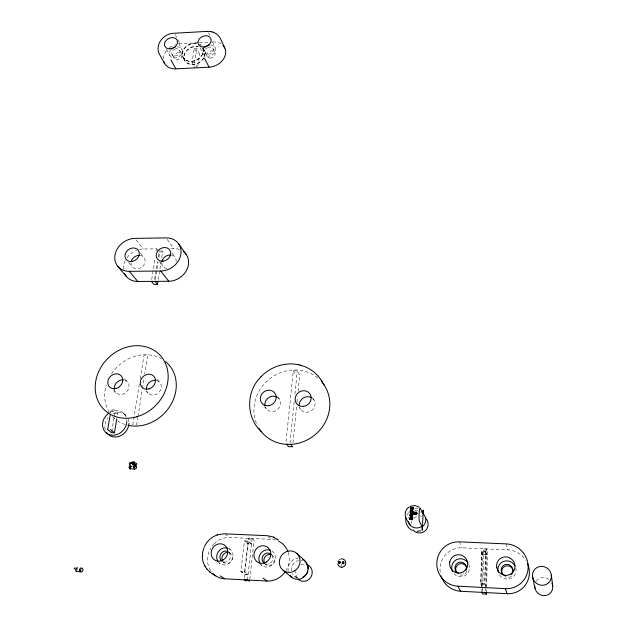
<?xml version="1.0" encoding="UTF-8"?>
<svg xmlns="http://www.w3.org/2000/svg" width="627" height="627" viewBox="0 0 627 627"><rect width="100%" height="100%" fill="white"/><g stroke="black" fill="none" stroke-linecap="round" stroke-linejoin="round"><path stroke-width="0.47" stroke-dasharray="3.13 2.35" d="M482.688 590.987L482.79 587.076M482.814 586.096L483.738 550.843L482.994 548.868L486.771 549.04L487.485 551.008L486.458 592.209M485.823 586.558L484.742 584.011L485.557 551.909L481.732 551.736L480.87 583.815L481.998 586.363M485.572 585.822L484.843 584.113L485.666 551.776L481.614 551.588L480.744 583.902L481.881 586.472L482.727 554.487L481.614 551.588M485.721 590.775L485.784 588.244M481.732 551.736L482.845 554.605L486.623 554.777L486.771 549.04M485.941 586.684L486.74 554.668L485.666 551.776M481.842 592.256L481.936 588.886M482.845 554.605L482.994 548.868M199.668 54.196L196.792 48.122L194.315 48.255L192.011 62.637L194.911 68.202M341.253 566.212L341.394 564.402M292.974 442.881L296.634 405.982M297.018 402.095L297.598 396.264M298.084 391.413L299.706 374.734L297.253 370.925L293.279 370.878L285.888 443.36M294.149 401.876L289.972 443.461L287.519 443.399M294.925 394.132L297.253 370.925M249.805 579.403L254.1 540.356L252.101 538.601L248.66 538.444L244.138 578.776M247.532 579.897L252.101 538.601M248.151 574.293L244.663 574.113L241.034 571.55L244.554 571.722L248.245 574.41L244.546 574.214L240.886 571.636L244.373 540.913L248.065 541.077L251.615 543.962L247.955 543.797M248.065 541.077L244.624 571.824L240.886 571.636M197.74 66.423L199.684 54.094M197.38 68.084L194.495 62.512L196.792 48.122M132.767 425.067L139.437 383.583M140.213 378.763L143.936 355.611L147.659 355.642L144.735 373.982M158.2 279.571L160.951 262.407M161.711 257.642L162.628 251.921L161.46 250.353M136.584 425.153L137.815 417.425M137.964 416.461L142.274 389.43M142.431 388.466L143.967 378.81M151.703 279.462L155.128 258.41M156.374 250.753L156.687 248.841L143.222 249.021A18.089 15.119 -36.4 0 0 139.382 249.483M154.579 279.595L157.502 261.49M158.278 256.733L159.046 251.968L162.628 251.921M155.347 279.438L158.122 262.196M158.897 257.407L159.979 250.706M117.429 414.972L117.743 413.099L113.981 409.878L111.057 409.792L110.579 412.605M111.731 431.76L114.09 417.723M114.247 416.783L114.882 413.044L111.144 409.846M406.86 515.151L409.345 511.695M414.902 508.779L418.428 508.615M178.758 43.851A15.166 11.788 -27.3 0 1 180.012 43.733L198.398 42.73M199.362 42.675L210.978 42.04M192.011 62.637L194.495 62.512M170.936 248.645L173.836 248.613A18.159 15.338 -35.1 0 1 179.502 249.507M114.882 413.044L117.743 413.099M214.113 543.836A21.114 19.241 -60.7 0 1 229.592 537.488L271.358 539.345A21.193 19.656 -62.3 0 1 275.088 539.894M440.201 572.106A21.796 21.381 68 0 1 462.107 547.826L507.862 549.863A22.219 21.53 50.9 0 1 525.097 559.284M483.738 550.843L487.485 551.008M244.491 541.054L247.978 541.211L251.498 544.064L248.049 543.907L244.373 540.913M482.727 554.487L486.74 554.668M480.87 583.815L484.742 584.011M480.744 583.902L484.843 584.113M218.408 562.584L219.983 563.665M221.887 561.181L224.145 562.756M228.471 551.987L230.422 553.429M228.636 548.241L230.164 549.385M260.581 564.433L261.984 565.515M225.226 534.086L229.592 537.488M264.116 563.211L265.887 564.598M248.66 538.444L250.651 540.09M294.463 576.111L297.378 578.502M112.57 416.83L114.733 418.656A38.255 33.066 -44.4 0 1 113.213 417.221M123.339 413.099L125.486 414.964M268.129 536.5L271.358 539.345M113.416 390.449L116.301 393.043M124.491 378.943L127.297 381.608M146.232 391.358L148.254 393.317M156.828 379.319L159.454 381.992M128.488 262.313L132.093 266.671M140.456 253.018L143.959 257.446M264.688 406.805L266.397 408.992M136.114 239.898L143.222 249.021M159.462 261.71L163.075 266.42M156.687 248.841L158.451 251.184M277.651 396.891L279.289 399.125M171.861 252.885L175.129 257.344M167.182 239.42L173.836 248.613M299.048 407.119L300.584 409.321M293.279 370.878L295.74 374.64M312.52 397.777L313.978 400.026M166.351 49.016L169.964 55.638M172.057 54.478L174.141 58.319M179.675 50.254L181.814 54.298A4.334 3.37 -27.3 0 1 177.253 59.816A4.334 3.37 -27.3 0 1 174.721 54.557A4.334 3.37 -27.3 0 1 181.814 54.298M183.06 57.135L184.91 60.631M183.013 57.433L184.667 60.553M175.223 34.587L177.402 38.749M177.833 39.579L180.012 43.733M178.86 43.537L181.924 49.376M194.315 48.255L197.176 53.891M200.076 47.754L202.999 53.608M203.485 48.812L204.269 50.395M203.015 48.255L204.151 50.552M205.162 52.543L207.082 56.414M213.023 48.663L214.904 52.558M208.485 32.698L209.692 35.222M212.357 41.703L215.186 47.597M459.395 541.853L462.107 547.826M485.557 551.909L486.623 554.777M506.161 543.883L507.862 549.863M110.031 412.401A13.089 11.262 -47.5 0 1 126.137 417.174M126.685 419.314A13.089 11.262 -47.5 0 1 126.811 420.819M112.931 413.891A13.026 11.223 -47.6 0 1 127.32 417.096M128.269 419.024A13.026 11.223 -47.6 0 1 128.95 422.653M105.218 429.652A13.026 11.223 -47.6 0 1 107.938 417.935M202.513 48.444A10.871 8.48 -26.6 0 1 204.088 57.073M203.822 57.629A10.871 8.48 -26.6 0 1 190.091 64.158A10.871 8.48 -26.6 0 1 184.84 53.522A10.871 8.48 -26.6 0 1 198.351 46.547M203.03 48.483A10.91 8.496 -26.6 0 1 193.202 61.14A10.91 8.496 -26.6 0 1 182.551 52.55A10.91 8.496 -26.6 0 1 196.815 43.475M199.613 44.431A10.91 8.496 -26.6 0 1 200.099 44.713M200.562 45.034A10.91 8.496 -26.6 0 1 200.993 45.379M210.758 45.003A6.795 5.306 -25.9 0 1 215.21 51.555A6.795 5.306 -25.9 0 1 206.15 56.022A6.795 5.306 -25.9 0 1 203.61 48.53M207.819 47.425A4.381 3.425 -25.9 0 1 213.258 50.458A4.381 3.425 -25.9 0 1 206.659 53.914A4.381 3.425 -25.9 0 1 207.09 47.809M163.435 58.703A15.166 11.788 -27.3 0 1 166.907 50.238M169.502 47.762A15.166 11.788 -27.3 0 1 174.753 44.838M175.246 44.666A15.166 11.788 -27.3 0 1 175.497 44.588M212.914 41.938A15.267 11.952 -25.9 0 1 221.809 44.352M177.198 46.79A6.748 5.235 -27.3 0 1 181.979 53.083A6.748 5.235 -27.3 0 1 172.997 57.786A6.748 5.235 -27.3 0 1 170.489 50.301M174.659 49.204A4.358 3.378 -27.3 0 1 180.027 51.923A4.358 3.378 -27.3 0 1 174.016 55.858A4.358 3.378 -27.3 0 1 173.076 50.246M173.279 50.066A4.358 3.378 -27.3 0 1 174.416 49.321M202.983 48.647A11.043 8.613 -26.6 0 1 204.151 57.292M203.712 58.131A11.043 8.613 -26.6 0 1 189.715 64.228A11.043 8.613 -26.6 0 1 184.738 53.397A11.043 8.613 -26.6 0 1 198.32 46.382M203.195 48.498A11.09 8.629 -26.6 0 1 193.045 61.203A11.09 8.629 -26.6 0 1 182.339 52.449A11.09 8.629 -26.6 0 1 196.729 43.216M199.841 44.29A11.09 8.629 -26.6 0 1 200.326 44.595M200.562 44.76A11.09 8.629 -26.6 0 1 201.416 45.481M536.218 581.237A9.264 8.841 48.2 0 1 549.597 579.92M468.792 564.371A9.06 8.896 68.2 0 1 453.431 573.086M515.809 568.133A9.24 8.958 50.5 0 1 499.225 574.497M525.747 560.24A22.219 21.53 50.9 0 1 525.959 560.569M461.652 573.721A5.839 5.737 68.1 0 1 460.931 573.791M463.674 572.976A5.839 5.737 68.1 0 1 463.032 573.313M466.786 571.33A5.815 5.698 68 0 1 458.846 574.544M511.397 576.072A5.925 5.745 50.9 0 1 504.915 576.793M140.103 255.393A7.516 6.27 -36.4 0 1 144.947 262.486A7.516 6.27 -36.4 0 1 136.811 268.811A7.516 6.27 -36.4 0 1 130.972 262.486M171.774 255.158A7.548 6.364 -35 0 1 176.093 261.647M167.033 268.474A7.548 6.364 -35 0 1 161.813 262.642M123.488 268.944A18.089 15.119 -36.4 0 1 125.384 260.315M126.975 257.721A18.089 15.119 -36.4 0 1 136.459 250.377M125.126 424.518A38.255 33.066 -44.4 0 1 118.088 421.179M109.333 412.307A38.255 33.066 -44.4 0 1 106.261 384.939M111.551 373.755A38.255 33.066 -44.4 0 1 161.562 358.801M124.726 380.08A7.939 6.803 -44.7 0 1 126.427 392.047A7.939 6.803 -44.7 0 1 114.498 390.151M156.813 380.487A7.963 6.921 -43.8 0 1 158.999 392.314A7.963 6.921 -43.8 0 1 146.828 391.13M411.202 523.467A8.582 8.488 -57.2 0 1 412.19 520.41M413.82 518.286A8.582 8.488 -57.2 0 1 417.511 516.201M420.153 515.919A8.582 8.488 -57.2 0 1 421.728 516.146M408.161 518.325A8.723 8.621 -52.3 0 1 408.373 517.251M414.588 510.942A8.723 8.621 -52.3 0 1 417.809 510.691M414.439 511.765A8.707 8.606 -52.9 0 1 415.482 511.483M420.27 511.867A8.707 8.606 -52.9 0 1 420.772 512.071M256.427 423.303A39.14 36.013 -38.4 0 1 271.052 377.799A39.14 36.013 -38.4 0 1 318.461 378.567M277.259 397.228A8.12 7.414 -39.6 0 1 277.377 409.658A8.12 7.414 -39.6 0 1 265.268 406.954M312.755 398.592A8.151 7.54 -36.8 0 1 311.423 410.716A8.151 7.54 -36.8 0 1 299.682 407.652M297.394 578.219A8.707 8.182 -66.1 0 1 295.952 571.119M300.795 564.935A8.707 8.182 -66.1 0 1 305.866 564.245M297.762 577.624A8.833 8.292 -65.2 0 1 292.425 573.721M291.406 570.68A8.833 8.292 -65.2 0 1 298.491 560.452M301.109 560.35A8.833 8.292 -65.2 0 1 302.629 560.703M288.208 571.448A10.596 9.938 -65 0 1 297.864 558.375M228.894 548.578A8.778 7.994 -60.4 0 1 231.308 561.173A8.778 7.994 -60.4 0 1 218.839 562.678M271.961 551.015A8.817 8.167 -61.9 0 1 273.356 563.845A8.817 8.167 -61.9 0 1 260.863 564.457M288.271 552.434A21.193 19.656 -62.3 0 1 286.069 570.429M275.425 539.98A21.193 19.656 -62.3 0 1 275.755 540.074M211.142 571.416A21.114 19.241 -60.7 0 1 210.758 570.852M210.57 570.562A21.114 19.241 -60.7 0 1 210.774 548.155M211.989 546.329A21.114 19.241 -60.7 0 1 212.428 545.749M212.663 545.459A21.114 19.241 -60.7 0 1 213.125 544.902M213.368 544.628A21.114 19.241 -60.7 0 1 213.862 544.095M228.996 552.701A5.627 5.134 -60.7 0 1 231.465 560.797A5.627 5.134 -60.7 0 1 223.165 561.91M271.985 555.122A5.651 5.243 -62.2 0 1 273.497 563.093A5.651 5.243 -62.2 0 1 265.636 564.394M228.965 552.411A5.659 5.157 -60.5 0 1 229.607 559.237A5.659 5.157 -60.5 0 1 223.322 561.917M271.938 555.256A5.682 5.267 -62 0 1 271.663 561.839A5.682 5.267 -62 0 1 265.574 563.979M210.108 58.107A4.358 3.417 -25.9 0 0 214.998 52.754A4.358 3.417 -25.9 0 0 207.89 52.621A4.358 3.417 -25.9 0 0 210.108 58.107"/><path stroke-width="0.94" d="M202.341 556.502L202.67 552.089L203.987 547.559M409.862 519.477L409.901 518.866L411.132 518.255C409.157 516.977 410.074 516.914 412.597 517.087L412.433 519.289L411.602 519.407L410.975 518.458L409.76 519.305L411.155 518.772M486.411 594.13L485.682 592.46L481.842 592.256L482.61 593.926L486.411 594.13L486.458 592.209M411.375 517.565C411.461 520.151 412.691 516.507 411.578 517.902L412.119 518.89L412.135 517.573M422.292 530.05L423.249 510.362M413.389 512.721L413.326 513.881L416.218 513.991L416.187 514.642L417.48 513.458L416.312 512.181L416.508 513.239L413.389 512.721L416.281 512.831M416.508 513.239L416.312 512.181M412.597 517.087C413.107 518.231 411.641 520.23 410.975 518.458M413.146 507.478C412.362 514.085 406.954 505.213 413.311 507.768L413.138 509.414M416.218 513.991L416.446 514.399L413.554 514.289L413.616 513.129M302.716 559.315A10.596 9.938 -65 0 1 308.116 568.744L307.692 571.362A10.596 9.938 -65 0 1 299.816 579.058A10.596 9.938 -65 0 1 290.011 575.523M410.395 507.486L410.442 508.716A1.693 1.669 -45 0 0 410.591 509.492L411.437 510.213L412.856 509.861M411.132 518.255L410.944 517.534M412.644 507.925C412.01 511.632 409.031 506.232 412.832 508.254C413.185 510.488 410.176 509.806 410.771 507.909M132.516 463.055A0.807 0.705 -50.5 0 0 133.057 463.925A0.807 0.705 -50.5 0 0 133.974 463.228L133.99 463.032M413.115 512.447C413.742 509.437 408.639 510.707 410.552 513.121M412.527 515.449L412.425 515.841A0.925 0.909 -49.9 0 1 412.041 516.186M133.974 463.228L133.966 463.243A0.972 0.846 -50.5 0 1 132.869 464.09A0.972 0.846 -50.5 0 1 132.226 463.039M410.497 515.159L410.473 515.582A0.925 0.909 -50 0 0 410.873 516.209C412.879 517.322 413.569 513.45 411.351 513.544C408.796 513.419 409.854 517.714 412.096 516.334M410.677 511.836L410.654 512.251A0.925 0.909 -47.5 0 0 411.053 512.878C413.052 513.991 413.749 510.127 411.531 510.213C408.976 510.096 410.034 514.383 412.268 513.004M132.94 464.85L133.057 464.145L132.571 464.129L133.175 464.231L133.065 464.936M151.389 281.374L153.811 284.36L157.44 284.337L157.894 281.476M129.452 464.826L129.444 464.035C130.824 464.568 129.977 461.206 129.93 464.043M405.982 517.855C404.94 522.808 407.628 528.263 412.284 530.332M107.773 429.628L111.575 432.693L114.451 432.763L116.802 418.718M107.719 429.409L110.258 414.471M259.453 378.387C245.76 393.137 246.427 418.123 261.404 431.752M412.213 515.48L412.307 514.869A0.925 0.909 -49.7 0 0 411.915 514.25L410.756 514.203A0.925 0.909 -49.8 0 0 410.285 514.853L410.262 515.214A0.925 0.909 -49.8 0 0 410.661 515.841L411.829 515.888M204.394 546.626L206.557 542.888L209.379 539.643M409.188 506.882C405.136 509.383 403.906 515.261 406.531 519.211M134.907 467.374L135.126 466.825M261.036 376.67C270.409 366.85 284.823 361.912 298.193 364.671M259.413 378.442L261.067 376.631M209.857 539.212L213.329 536.665L217.271 534.87M422.214 526.923L422.645 526.578A8.707 8.606 -52.9 0 0 423.39 513.936L423.006 513.56M409.76 519.305L409.752 518.623L410.928 517.918M412.3 516.703C408.396 518.145 410.685 511.373 412.903 514.853M410.136 506.342L414.941 505.519L419.032 507.078M411.14 511.248L412.3 511.287M217.444 534.815L224.239 533.804L267.588 535.717L273.145 536.994L278.31 539.988M217.122 534.925L217.608 534.76M420.639 530.763L417.12 531.367M412.213 513.497L410.998 513.45M224.85 48.083L220.539 38.866C218.267 33.772 212.482 30.927 207.043 31.381L173.679 33.286C163.6 33.427 154.25 44.995 159.619 54.541L164.619 63.507M163.718 61.211A15.166 11.788 -27.3 0 0 165.967 65.341L166.108 65.49A15.166 11.788 -27.3 0 0 175.819 68.837L209.057 67.183A15.267 11.952 -25.9 0 0 219.779 63.092L219.983 62.927A15.267 11.952 -25.9 0 0 224.137 46.806M207.043 31.381L207.466 31.366M411.351 514.446L412.127 514.61A0.925 0.909 -49.9 0 1 412.464 515.049M129.256 271.303L160.786 271.021A18.504 15.534 -34.9 0 0 180.882 254.241A18.504 15.534 -34.9 0 0 166.077 237.892L134.93 238.378A18.434 15.307 -36.2 0 0 114.984 255.048A18.434 15.307 -36.2 0 0 129.256 271.303L137.768 281.468L168.757 281.257A18.159 15.338 -35.1 0 0 186.415 270.598A18.159 15.338 -35.1 0 0 184.604 252.61M288.655 446.667L292.582 446.769M130.126 462.797L131.889 462.851M130.244 462.891L132.007 462.945M130.048 464.137L129.444 464.035M130.087 468.62L134.499 469.145A1.991 1.74 -50.8 0 0 136.615 467.303A1.991 1.74 -50.8 0 0 135.095 465.352L134.57 464.944M410.497 507.666L413.311 507.768M409.98 517.338L412.801 517.447M411.578 517.902L412.347 517.933M457.835 586.182L505.354 588.643A22.682 22.023 49.6 0 0 528.153 567.325A22.682 22.023 49.6 0 0 506.161 543.883L459.395 541.853A22.235 21.867 68.6 0 0 436.807 562.975A22.235 21.867 68.6 0 0 457.835 586.182L460.626 591.253L507.094 593.706A22.219 21.53 50.9 0 0 528.247 565.468M212.898 573.501A21.114 19.241 -60.7 0 0 224.678 578.807L267.039 581.041A21.193 19.656 -62.3 0 0 285.473 571.377M76.243 571.322L80.922 571.879A1.944 1.669 -59.1 0 0 82.968 570.068A1.944 1.669 -59.1 0 0 81.565 568.109L80.844 567.748M75.224 567.858L74.409 568.18L74.26 569.05M210.68 31.569L211.158 31.663M300.239 365.149C309.495 367.5 317.701 373.716 322.356 382.078M297.997 364.624L300.451 365.196M130.463 467.421L130.212 467.154A0.823 0.721 -50.8 0 1 129.272 466.316A0.823 0.721 -50.8 0 1 130.557 465.814A0.823 0.721 -50.8 0 1 130.189 467.154L130.565 466.472L131.161 466.794M213.094 32.196L213.588 32.385M273.466 537.12L273.999 537.347M80.193 571.526L80.922 571.879M76.894 567.545L77.63 567.897M246.058 581.104L244.036 579.716L247.532 579.897L249.562 581.307M202.341 556.329C202.239 564.88 208.195 572.365 215.751 575.868M220.187 575.868L224.678 578.807M277.291 539.22L277.761 539.565M263.042 578.102L267.039 581.041M133.974 468.737L134.499 469.145M209.583 571.73L210.053 572.106M114.451 432.763L110.642 429.667M283.2 570.382L291.767 577.318M296.634 553.304L304.785 560.695M422.653 512.894L422.739 512.98A3.206 0.415 -88.9 0 1 423.256 510.206M341.84 567.372L341.409 567.349M117.766 266.342L126.623 276.758M206.981 569.128L207.372 569.59M155.034 281.351L157.44 284.337M286.406 444.002L288.483 446.589M290.481 444.104L292.535 446.698M134.17 467.421L134.123 467.35A0.823 0.721 -50.8 0 0 134.437 465.924A0.823 0.721 -50.8 0 0 133.159 466.441A0.823 0.721 -50.8 0 0 134.084 467.272C134.703 466.104 135.103 466.723 134.319 467.421M160.786 271.021L168.757 281.257M178.601 243.77L186.172 254.437M321.173 380.119L324.339 385.37M406.257 518.741L409.431 524.054M413.326 513.881L413.554 514.289M170.928 59.886L175.819 68.837M204.747 565.781L205.029 566.299M422.739 512.98L420.066 507.964A3.613 0.478 -88.9 0 0 419.91 507.894L419.4 510.119A8.112 1.066 -88.9 0 0 419.189 512.69A28.262 3.652 -88.9 0 0 419.102 514.469A7.845 1.035 -88.9 0 0 419.04 517.283L419.259 520.794A3.684 0.486 -88.9 0 0 419.4 521.28L421.853 526.28A8.723 8.645 -72.6 0 1 420.458 527.135A8.723 8.621 -52.3 0 1 408.365 521.57M204.535 58.154L209.057 67.183M505.354 588.643L507.094 593.706M532.605 577.012L534.972 588.251M551.329 575.163L552.74 585.955M79.997 570.476A1.403 1.199 -59 0 1 79.566 570.899M126.803 421.579A13.089 11.262 -47.5 0 1 108.385 434.26A13.089 11.262 -47.5 0 1 108.667 413.279M128.943 423.413A13.026 11.223 -47.6 0 1 119.726 436.086A13.026 11.223 -47.6 0 1 106.371 432.293M76.98 571.667A1.952 1.669 -59 0 1 75.742 570.868M76.157 568.47A0.87 0.745 -58.9 0 1 77.035 569.214A0.87 0.745 -58.9 0 1 76.063 570.108A0.87 0.745 -58.9 0 1 75.553 569.034M79.637 569.002A0.87 0.745 -59 0 1 80.867 568.94A0.87 0.745 -59 0 1 80.452 570.241A0.87 0.745 -59 0 1 79.433 569.653M204.661 47.299A6.795 5.306 -25.9 0 1 209.136 45.097M222.938 45.34A15.267 11.952 -25.9 0 1 223.087 45.489M223.51 45.967A15.267 11.952 -25.9 0 1 224.019 46.633M171.547 49.078A6.748 5.235 -27.3 0 1 175.184 47.064M551.979 583.188A9.264 8.841 48.2 0 1 545.608 595.532A9.264 8.841 48.2 0 1 534.729 585.986M452.561 571.628A9.06 8.896 68.2 0 1 456.142 559.864A9.06 8.896 68.2 0 1 468.001 562.858M498.3 572.373A9.24 8.958 50.5 0 1 498.151 571.816M498.042 571.252A9.24 8.958 50.5 0 1 515.002 565.969M527.566 563.657A22.219 21.53 50.9 0 1 528.122 565.099M460.626 591.253A21.796 21.381 68 0 1 441.8 577.953M441.651 577.6A21.796 21.381 68 0 1 441.51 577.248M441.126 576.174A21.796 21.381 68 0 1 441.008 575.813M456.691 572.639A5.815 5.698 68 0 1 456.158 571.683M456.025 571.338A5.815 5.698 68 0 1 459.528 563.869A5.815 5.698 68 0 1 466.841 567.741M502.337 574.183A5.925 5.745 50.9 0 1 505.605 566.032A5.925 5.745 50.9 0 1 513.215 570.782M458.799 573.454A5.839 5.737 68.1 0 1 455.28 565.883A5.839 5.737 68.1 0 1 462.765 562.568A5.839 5.737 68.1 0 1 465.986 570.264M505.848 575.931A5.956 5.776 50.5 0 1 504.461 575.406M504.139 575.218A5.956 5.776 50.5 0 1 501.968 567.129A5.956 5.776 50.5 0 1 509.947 565.193A5.956 5.776 50.5 0 1 512.126 573.274M511.938 573.587A5.956 5.776 50.5 0 1 511.726 573.877M511.248 574.426A5.956 5.776 50.5 0 1 510.981 574.677M131.129 261.639A7.516 6.27 -36.4 0 1 139.672 255.354M161.891 261.796A7.548 6.364 -35 0 1 170.92 255.009M137.768 281.468A18.089 15.119 -36.4 0 1 125.376 275.049M125.11 274.595A18.089 15.119 -36.4 0 1 124.64 273.646M183.374 251.56A18.159 15.338 -35.1 0 1 183.586 251.725M184.009 252.07A18.159 15.338 -35.1 0 1 184.409 252.422M165.536 361.544A38.255 33.066 -44.4 0 1 170.693 405.003A38.255 33.066 -44.4 0 1 127.924 425.286M114.318 389.273A7.939 6.803 -44.7 0 1 123.409 379.829M146.483 389.837A7.963 6.921 -43.8 0 1 155.927 380.299M410.121 525.136A8.707 8.606 -52.9 0 1 409.541 524.227M425.443 518.129A8.582 8.488 -57.2 0 1 426.509 519.321M426.815 519.759A8.582 8.488 -57.2 0 1 413.82 530.74M413.436 530.364A8.582 8.488 -57.2 0 1 413.083 529.964M410.677 511.891A0.925 0.909 -47.5 0 1 411.14 511.303M412.3 511.287A0.925 0.909 -47.4 0 1 412.691 511.914L412.597 512.518A0.925 0.909 -47.4 0 1 412.213 512.855M410.497 515.214A0.925 0.909 -50 0 1 410.959 514.626M412.221 515.41A0.925 0.909 -49.7 0 1 411.829 515.817M422.284 530.199A3.206 0.415 -88.8 0 1 422.112 526.163M421.814 512.22A8.707 8.598 -31.1 0 1 422.245 512.541M322.113 382.337A39.14 36.013 -38.4 0 1 312.716 436.572A39.14 36.013 -38.4 0 1 258.802 428.037M265.017 406.037A8.12 7.414 -39.6 0 1 268.254 397.965A8.12 7.414 -39.6 0 1 276.844 397.001M299.251 405.794A8.151 7.54 -36.8 0 1 302.904 398.278A8.151 7.54 -36.8 0 1 311.18 397.526M343.275 559.135A4.217 4.028 -67.1 0 1 344.247 566.244A4.217 4.028 -67.1 0 1 337.718 563.9M337.969 561.573A4.217 4.028 -67.1 0 1 338.329 560.867M339.599 559.558A4.217 4.028 -67.1 0 1 340.053 559.292M341.025 558.955A4.217 4.028 -67.1 0 1 342.789 558.978M339.066 563.359A0.87 0.831 -66.8 0 1 339.442 561.996A0.87 0.831 -66.8 0 1 340.563 562.74M343.917 563.642A0.87 0.831 -67.2 0 1 342.789 563.595A0.87 0.831 -67.2 0 1 342.765 562.427A0.87 0.831 -67.2 0 1 343.902 562.27M130.008 467.428A0.823 0.721 -50.9 0 1 130.306 466.261A0.823 0.721 -50.9 0 1 131.364 466.566M133.825 467.436A0.823 0.721 -50.8 0 1 135.134 466.48M130.612 469.02A1.991 1.732 -50.9 0 1 129.076 467.428M133.167 462.412A0.807 0.705 -50.5 0 1 133.488 462.405M132.681 462.412A0.972 0.846 -50.5 0 1 133.684 462.397M135.111 464.27A0.972 0.846 -50.6 0 1 134.468 464.944M135.738 463.455A0.807 0.705 -50.6 0 1 136.749 463.784A0.807 0.705 -50.6 0 1 136.184 464.842A0.807 0.705 -50.6 0 1 135.291 464.293M306.862 564.512A8.707 8.182 -66.1 0 1 310.921 577.083A8.707 8.182 -66.1 0 1 298.068 579.011M304.91 561.917A8.833 8.292 -65.2 0 1 305.318 562.254M306.384 563.407A8.833 8.292 -65.2 0 1 306.689 563.838M306.971 564.292A8.833 8.292 -65.2 0 1 307.442 565.248M307.63 565.75A8.833 8.292 -65.2 0 1 308.092 568.963M307.747 571.142A8.833 8.292 -65.2 0 1 305.576 574.975M304.777 575.735A8.833 8.292 -65.2 0 1 304.346 576.08M303.891 576.385A8.833 8.292 -65.2 0 1 302.943 576.926M217.906 561.463A8.778 7.994 -60.4 0 1 218.47 551.595A8.778 7.994 -60.4 0 1 227.483 548.045M259.97 563.179A8.817 8.167 -61.9 0 1 261.051 553.006A8.817 8.167 -61.9 0 1 270.598 550.302M278.615 541.172A21.193 19.656 -62.3 0 1 280.112 541.987M280.692 542.355A21.193 19.656 -62.3 0 1 287.911 551.431M222.444 560.82A5.627 5.134 -60.7 0 1 222.953 555.06A5.627 5.134 -60.7 0 1 228.04 552.512M264.766 563.391A5.651 5.243 -62.2 0 1 265.049 556.854A5.651 5.243 -62.2 0 1 271.083 554.723M221.637 560.977A5.659 5.157 -60.5 0 1 220.955 553.641A5.659 5.157 -60.5 0 1 227.93 551.642M264.39 563.407A5.682 5.267 -62 0 1 263.277 555.428A5.682 5.267 -62 0 1 271.06 554.252M412.488 511.75L412.394 512.149A0.917 0.901 -47.2 0 1 412.002 512.557L410.842 512.51A0.925 0.909 -47.3 0 1 410.442 511.883L410.466 511.467A0.925 0.909 -47.3 0 1 410.928 510.872L412.096 510.919A0.925 0.909 -47.2 0 1 412.48 511.538L412.488 511.75M203.164 47.049A6.873 5.345 -25.9 0 0 210.876 38.639A6.873 5.345 -25.9 0 0 199.684 38.466A6.873 5.345 -25.9 0 0 203.164 47.049M169.901 48.859A6.834 5.267 -27.2 0 0 177.104 40.199A6.834 5.267 -27.2 0 0 165.943 40.637A6.834 5.267 -27.2 0 0 169.901 48.859M532.691 577.443A9.671 9.256 46 0 0 548.304 583.094A9.671 9.256 46 0 0 544.792 566.933A9.671 9.256 46 0 0 532.691 577.443M449.747 562.011A9.193 9.037 68.6 0 0 461.574 572.576A9.193 9.037 68.6 0 0 464.583 557.027A9.193 9.037 68.6 0 0 449.747 562.011M496.662 567.231A9.374 9.099 49.5 0 0 511.53 573.517A9.374 9.099 49.5 0 0 509.14 557.591A9.374 9.099 49.5 0 0 496.662 567.231M132.093 261.451A7.618 6.325 -36.2 0 0 138.363 250.377A7.618 6.325 -36.2 0 0 125.902 252.407A7.618 6.325 -36.2 0 0 132.093 261.451M163.145 261.161A7.649 6.419 -34.9 0 0 169.901 250.251A7.649 6.419 -34.9 0 0 157.322 251.678A7.649 6.419 -34.9 0 0 163.145 261.161M116.113 388.474A8.049 6.873 -44.4 0 0 121.27 375.941A8.049 6.873 -44.4 0 0 108.369 379.421A8.049 6.873 -44.4 0 0 116.113 388.474M148.928 388.944A8.073 6.991 -43.5 0 0 153.85 376.286A8.073 6.991 -43.5 0 0 140.848 379.923A8.073 6.991 -43.5 0 0 148.928 388.944M136.921 416.72A39.015 33.544 -44 0 0 160.324 355.501A39.015 33.544 -44 0 0 97.796 373.755A39.015 33.544 -44 0 0 136.921 416.72M269.163 405.638A8.237 7.5 -39.3 0 0 274.634 392.792A8.237 7.5 -39.3 0 0 260.957 395.566A8.237 7.5 -39.3 0 0 269.163 405.638M303.272 406.398A8.276 7.626 -36.5 0 0 310.083 394.038A8.276 7.626 -36.5 0 0 296.14 395.276A8.276 7.626 -36.5 0 0 303.272 406.398M339.818 563.132A0.87 0.831 -66.7 0 0 339.74 561.635A0.87 0.831 -66.7 0 0 338.517 562.505A0.87 0.831 -66.7 0 0 339.818 563.132M343.502 563.305A0.878 0.839 -67.1 0 0 343.408 561.808A0.878 0.839 -67.1 0 0 342.193 562.693A0.878 0.839 -67.1 0 0 343.502 563.305M132.799 463.377A0.815 0.705 -50.5 0 0 133.136 462.052A0.815 0.705 -50.5 0 0 131.874 462.577A0.815 0.705 -50.5 0 0 132.799 463.377M134.429 463.416A0.815 0.705 -50.5 0 0 134.758 462.091A0.815 0.705 -50.5 0 0 133.504 462.608A0.815 0.705 -50.5 0 0 134.429 463.416M294.659 570.821A10.902 10.197 -63.4 0 0 295.082 552.183A10.902 10.197 -63.4 0 0 279.36 561.988A10.902 10.197 -63.4 0 0 294.659 570.821M223.236 559.903A8.911 8.096 -59.8 0 0 223.98 544.816A8.911 8.096 -59.8 0 0 211.158 552.763A8.911 8.096 -59.8 0 0 223.236 559.903M266.412 561.964A8.95 8.276 -61.2 0 0 266.773 546.744A8.95 8.276 -61.2 0 0 253.935 554.903A8.95 8.276 -61.2 0 0 266.412 561.964"/></g></svg>
